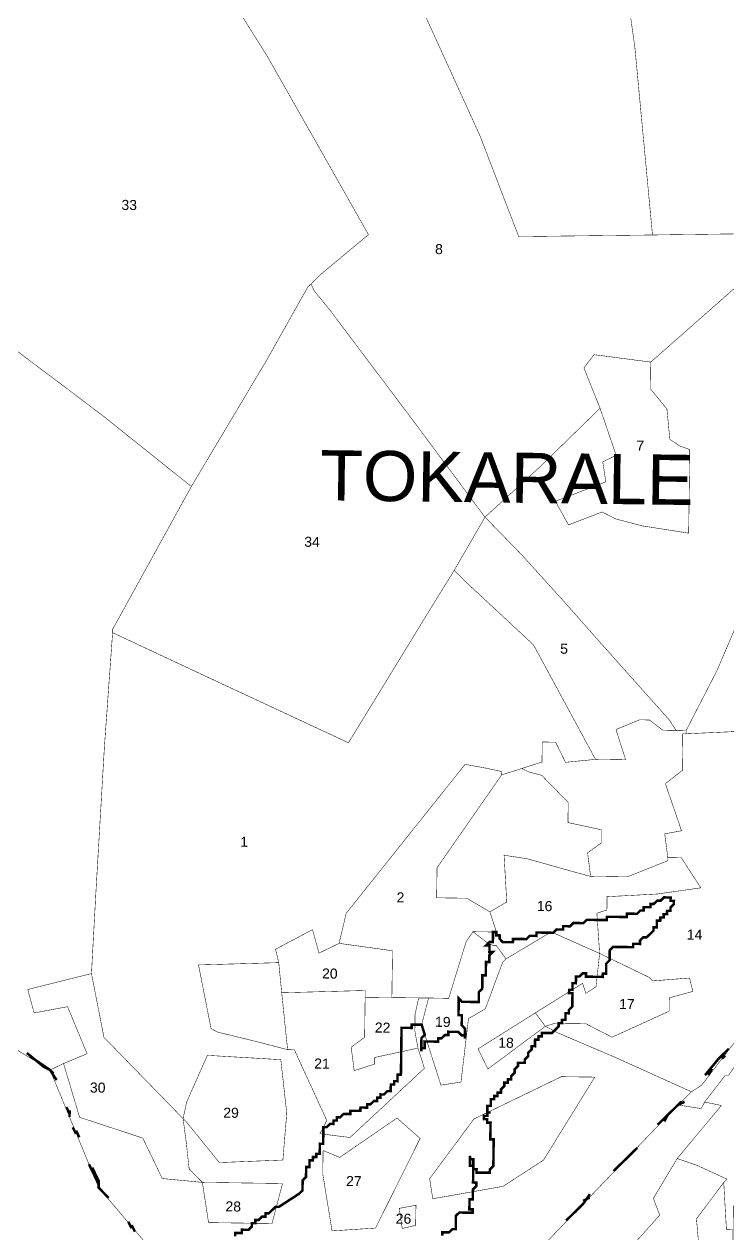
# Model space of a CAD drawing. Header units: metres. Extents: x 259278 to 277237, y 2171369 to 2185379.
# Drawn here: x 265982 to 266817, y 2172549 to 2173983 of the extents above; entities that cross this region are included whole.
import ezdxf

# ---------------------------------------------------------------- set-up
doc = ezdxf.new("R2010")
doc.units = ezdxf.units.M
doc.header["$MEASUREMENT"] = 0
for name, color, linetype in [('HAZARDS LINE', 1, 'Continuous'), ('SURVEY NO.', 7, 'Continuous'), ('SURVEY PLOT BOUNDARY', 35, 'Continuous'), ('VILLAGE BOUNDARY', 212, 'Continuous'), ('VILLAGE NAME', 3, 'Continuous')]:
    doc.layers.add(name, color=color, linetype=linetype)
doc.styles.add('PDF Arial', font='arial.ttf')

msp = doc.modelspace()

# ---------------------------------------------------------------- linework, layer by layer
at = {"layer": 'HAZARDS LINE', "lineweight": 18, "const_width": 2.97}
msp.add_lwpolyline([(266478.2, 2172546.6), (266478.3, 2172550.6), (266482.2, 2172550.5), (266486.2, 2172550.5), (266490.2, 2172554.4), (266494.2, 2172554.3), (266494.2, 2172558.3), (266494.3, 2172562.3), (266494.3, 2172566.2), (266494.4, 2172570.2), (266498.4, 2172574.1), (266502.3, 2172574), (266506.3, 2172574), (266510.3, 2172573.9), (266514.2, 2172573.9), (266514.3, 2172577.9), (266510.3, 2172577.9), (266510.4, 2172581.9), (266510.4, 2172585.8), (266510.5, 2172589.8), (266514.4, 2172589.7), (266514.5, 2172593.7), (266514.5, 2172597.7), (266514.6, 2172601.6), (266518.6, 2172605.6), (266518.7, 2172609.5), (266514.7, 2172609.6), (266514.8, 2172613.5), (266514.8, 2172617.5), (266514.9, 2172621.5), (266514.9, 2172625.4), (266515, 2172629.4), (266511, 2172629.4), (266511, 2172633.4), (266511.1, 2172637.4), (266511.2, 2172641.3), (266511.1, 2172637.4), (266515.1, 2172637.3), (266515, 2172633.4), (266515, 2172629.4), (266514.9, 2172625.4), (266518.9, 2172625.4), (266518.8, 2172621.4), (266522.8, 2172621.4), (266526.8, 2172621.3), (266530.7, 2172621.3), (266534.7, 2172621.2), (266534.7, 2172625.2), (266538.7, 2172629.1), (266538.8, 2172633.1), (266538.9, 2172637), (266538.9, 2172641), (266539, 2172644.9), (266539, 2172648.9), (266539.1, 2172652.9), (266539.1, 2172656.8), (266539.2, 2172660.8), (266535.2, 2172660.9), (266535.2, 2172664.8), (266535.3, 2172668.8), (266535.4, 2172672.8), (266535.4, 2172676.7), (266535.5, 2172680.7), (266531.5, 2172680.7), (266531.5, 2172684.7), (266527.6, 2172684.7), (266527.6, 2172688.7), (266531.6, 2172688.7), (266531.6, 2172692.6), (266535.6, 2172692.6), (266531.6, 2172692.6), (266531.7, 2172696.6), (266531.7, 2172700.6), (266535.7, 2172700.5), (266535.8, 2172704.5), (266535.8, 2172708.4), (266539.8, 2172708.4), (266539.8, 2172712.3), (266543.8, 2172712.3), (266543.8, 2172716.3), (266547.8, 2172716.2), (266547.9, 2172720.2), (266551.9, 2172724.1), (266551.9, 2172728.1), (266555.9, 2172728), (266555.9, 2172732), (266559.9, 2172731.9), (266560, 2172735.9), (266564, 2172739.8), (266564, 2172743.8), (266568, 2172747.7), (266568.1, 2172751.6), (266572.1, 2172751.6), (266576, 2172751.5), (266576.1, 2172755.5), (266580.1, 2172759.4), (266580.1, 2172763.4), (266584.2, 2172767.3), (266584.2, 2172771.3), (266588.2, 2172771.2), (266588.2, 2172775.2), (266588.3, 2172779.1), (266592.2, 2172779.1), (266592.3, 2172783), (266596.3, 2172783), (266596.3, 2172787), (266600.3, 2172786.9), (266604.2, 2172786.9), (266608.2, 2172786.8), (266612.2, 2172790.7), (266616.2, 2172794.6), (266616.3, 2172798.6), (266620.2, 2172798.5), (266620.3, 2172802.5), (266624.3, 2172802.5), (266624.3, 2172806.4), (266624.4, 2172810.4), (266628.3, 2172810.3), (266628.4, 2172814.3), (266632.4, 2172818.2), (266632.5, 2172822.2), (266632.5, 2172826.1), (266632.6, 2172830.1), (266632.6, 2172834.1), (266628.6, 2172834.1), (266628.7, 2172838.1), (266632.7, 2172838), (266632.7, 2172842), (266632.8, 2172846), (266636.7, 2172845.9), (266636.8, 2172849.9), (266636.8, 2172853.8), (266640.8, 2172853.8), (266644.8, 2172857.7), (266648.8, 2172857.7), (266648.7, 2172853.7), (266652.7, 2172853.6), (266656.6, 2172853.6), (266660.6, 2172853.5), (266664.6, 2172853.5), (266668.5, 2172853.4), (266668.6, 2172857.4), (266672.6, 2172857.3), (266672.6, 2172861.3), (266672.7, 2172865.3), (266672.7, 2172869.2), (266676.7, 2172873.2), (266676.8, 2172877.1), (266676.8, 2172881.1), (266676.9, 2172885), (266680.9, 2172889), (266684.9, 2172888.9), (266688.8, 2172888.9), (266692.8, 2172888.8), (266696.8, 2172888.8), (266700.7, 2172888.7), (266704.7, 2172888.6), (266704.7, 2172892.6), (266708.7, 2172892.6), (266712.7, 2172892.5), (266712.7, 2172896.5), (266716.7, 2172900.4), (266720.7, 2172900.3), (266724.7, 2172904.2), (266728.7, 2172908.2), (266728.8, 2172912.1), (266732.7, 2172912.1), (266732.8, 2172916), (266732.8, 2172920), (266736.8, 2172920), (266736.9, 2172923.9), (266740.8, 2172923.9), (266740.9, 2172927.8), (266744.8, 2172927.8), (266744.9, 2172931.7), (266748.9, 2172931.7), (266748.9, 2172935.7), (266752.9, 2172939.6), (266753, 2172943.5), (266749, 2172943.6), (266749.1, 2172947.6), (266745.1, 2172947.6), (266741.1, 2172947.7), (266737.1, 2172943.7), (266733.2, 2172943.8), (266729.1, 2172939.9), (266725.2, 2172939.9), (266725.1, 2172936), (266721.2, 2172936), (266717.2, 2172936.1), (266717.1, 2172932.1), (266713.2, 2172932.2), (266709.2, 2172928.2), (266705.2, 2172928.3), (266701.2, 2172928.3), (266697.3, 2172928.4), (266697.2, 2172924.4), (266693.3, 2172924.5), (266689.3, 2172924.5), (266685.3, 2172924.6), (266681.4, 2172924.6), (266677.4, 2172924.7), (266673.4, 2172924.7), (266673.4, 2172920.8), (266669.4, 2172920.8), (266665.5, 2172920.9), (266661.5, 2172920.9), (266657.5, 2172921), (266653.6, 2172921), (266649.6, 2172921.1), (266645.6, 2172917.2), (266641.6, 2172917.2), (266637.7, 2172917.3), (266633.7, 2172917.3), (266629.7, 2172913.4), (266625.7, 2172913.5), (266621.7, 2172913.5), (266621.7, 2172909.6), (266617.7, 2172909.6), (266613.8, 2172909.7), (266609.8, 2172905.7), (266605.8, 2172905.8), (266601.8, 2172905.8), (266597.9, 2172905.9), (266593.9, 2172906), (266589.9, 2172906), (266589.9, 2172902), (266585.9, 2172902.1), (266581.9, 2172902.1), (266577.9, 2172898.2), (266574, 2172898.3), (266570, 2172898.3), (266566, 2172898.4), (266562.1, 2172898.4), (266562, 2172894.5), (266558.1, 2172894.5), (266554.1, 2172894.6), (266550.1, 2172894.6), (266546.2, 2172898.6), (266546.3, 2172902.6), (266542.3, 2172902.7), (266542.4, 2172906.6), (266538.4, 2172906.7), (266538.3, 2172902.7), (266538.3, 2172898.7), (266538.2, 2172894.8), (266534.3, 2172894.8), (266530.3, 2172890.9), (266534.2, 2172890.9), (266534.2, 2172886.9), (266534.1, 2172882.9), (266538.1, 2172882.9), (266534.1, 2172879), (266534, 2172875), (266534, 2172871), (266530, 2172871.1), (266530, 2172867.1), (266529.9, 2172863.2), (266529.8, 2172859.2), (266529.8, 2172855.2), (266525.8, 2172855.3), (266525.8, 2172851.3), (266525.7, 2172843.4), (266525.6, 2172839.4), (266521.6, 2172835.5), (266521.6, 2172831.5), (266521.5, 2172827.6), (266521.5, 2172823.6), (266513.5, 2172823.7), (266509.6, 2172823.8), (266505.6, 2172823.8), (266501.6, 2172823.9), (266497.7, 2172827.9), (266497.7, 2172823.9), (266497.6, 2172820), (266497.6, 2172816), (266497.5, 2172812), (266497.5, 2172808.1), (266501.4, 2172808), (266501.4, 2172804.1), (266501.3, 2172800.1), (266501.3, 2172796.1), (266505.2, 2172792.1), (266505.1, 2172788.1), (266505.1, 2172784.2), (266505, 2172780.2), (266505.1, 2172784.2), (266501.1, 2172784.2), (266497.2, 2172788.2), (266493.2, 2172788.3), (266489.3, 2172788.3), (266485.3, 2172788.4), (266485.3, 2172784.4), (266481.3, 2172784.5), (266477.3, 2172780.6), (266473.3, 2172780.6), (266473.3, 2172776.7), (266469.3, 2172776.7), (266465.3, 2172776.8), (266461.4, 2172776.8), (266457.4, 2172776.9), (266457.4, 2172772.9), (266457.3, 2172768.9), (266453.3, 2172769), (266453.3, 2172765), (266453.3, 2172769), (266453.4, 2172773), (266453.4, 2172776.9), (266453.5, 2172780.9), (266457.5, 2172784.8), (266453.7, 2172796.7), (266445.8, 2172796.8), (266441.8, 2172796.9), (266441.8, 2172792.9), (266437.8, 2172793), (266433.8, 2172793), (266429.9, 2172793.1), (266429.8, 2172789.1), (266429.8, 2172785.2), (266429.7, 2172781.2), (266429.7, 2172777.2), (266429.6, 2172773.3), (266429.6, 2172769.3), (266429.5, 2172765.3), (266429.5, 2172761.4), (266429.4, 2172757.4), (266429.4, 2172753.4), (266429.3, 2172749.5), (266429.2, 2172745.5), (266429.2, 2172741.5), (266429.1, 2172737.6), (266425.2, 2172737.6), (266425.1, 2172733.7), (266425.1, 2172729.7), (266421.1, 2172729.8), (266421.1, 2172725.8), (266417.1, 2172725.8), (266417, 2172717.9), (266413, 2172718), (266409, 2172714), (266405, 2172714.1), (266405, 2172710.1), (266401, 2172710.2), (266401, 2172706.2), (266397, 2172706.3), (266393, 2172702.4), (266389, 2172702.4), (266389, 2172698.4), (266385, 2172698.5), (266381.1, 2172698.6), (266381, 2172694.6), (266377, 2172694.6), (266373.1, 2172694.7), (266369.1, 2172694.7), (266369.1, 2172690.8), (266365.1, 2172690.8), (266361.1, 2172690.9), (266357.1, 2172687), (266353.2, 2172687), (266353.1, 2172683.1), (266349.1, 2172683.1), (266349.1, 2172679.1), (266345.1, 2172679.2), (266341.1, 2172675.3), (266337.1, 2172675.3), (266337.1, 2172671.4), (266337, 2172667.4), (266337, 2172663.4), (266336.9, 2172659.5), (266336.9, 2172655.5), (266332.9, 2172655.6), (266332.9, 2172651.6), (266332.8, 2172647.6), (266332.8, 2172643.7), (266328.8, 2172643.7), (266328.7, 2172639.8), (266324.8, 2172639.8), (266324.7, 2172635.8), (266320.8, 2172635.9), (266320.7, 2172631.9), (266320.7, 2172628), (266316.7, 2172628), (266316.7, 2172624), (266316.6, 2172620.1), (266316.5, 2172616.1), (266312.5, 2172612.2), (266312.5, 2172608.2), (266312.4, 2172604.3), (266312.4, 2172600.3), (266308.4, 2172596.4), (266296.4, 2172588.6), (266284.4, 2172580.8), (266280.4, 2172580.9), (266276.4, 2172577), (266272.4, 2172573.1), (266268.4, 2172573.1), (266268.4, 2172569.2), (266264.4, 2172569.2), (266260.4, 2172565.3), (266256.4, 2172565.3), (266256.4, 2172561.4), (266252.4, 2172561.4), (266252.3, 2172557.5), (266248.3, 2172553.6), (266244.4, 2172553.6), (266240.4, 2172553.7), (266240.4, 2172549.7), (266236.4, 2172549.7), (266232.4, 2172549.8), (266232.4, 2172545.8)], dxfattribs=at)
at = {"layer": 'SURVEY PLOT BOUNDARY', "lineweight": 18, "const_width": 0.595}
for points in [[(266969.1, 2174316.7), (266969, 2174312.8), (266964.6, 2174277.1), (266946.7, 2174122.7), (266924.4, 2173932.7), (266898.1, 2173738.7), (266894.1, 2173730.8), (266878.3, 2173735), (266727.6, 2173733), (266706.7, 2173955.3), (266692.2, 2174058.6), (266685.6, 2174161.8), (266671.3, 2174281), (266834.3, 2174318.5), (266850.2, 2174322.3), (266866.1, 2174322.1)], [(266706.7, 2173955.3), (266727.6, 2173733), (266568.9, 2173731.1), (266522.9, 2173850.7), (266457.4, 2173994.3), (266384.2, 2174161.8), (266365, 2174209.6), (266464.5, 2174232.1), (266555.9, 2174254.7), (266671.3, 2174281), (266685.6, 2174161.8), (266692.2, 2174058.6)], [(266528.9, 2173398.5), (266492.4, 2173335.5), (266468.1, 2173296.2), (266366.9, 2173131), (266209.2, 2173204.4), (266087.1, 2173261.5), (266087.1, 2173265.5), (266180.5, 2173434.8), (266269.7, 2173584.3), (266318.4, 2173670.9), (266322.4, 2173674.8), (266326.3, 2173666.8), (266345.8, 2173642.8), (266439.3, 2173518.6)], [(266672.2, 2173440.3), (266668.6, 2173464.1), (266684.5, 2173471.8), (266665.4, 2173527.6), (266646.2, 2173575.4), (266658.3, 2173591.1), (266725.6, 2173582.3), (266725.2, 2173550.6), (266744.7, 2173526.6), (266748.2, 2173490.8), (266760, 2173482.8), (266771.8, 2173478.6), (266771.5, 2173454.8), (266770.5, 2173379.5), (266715.2, 2173388.2), (266683.5, 2173396.5), (266667.8, 2173404.6), (266627.9, 2173389.3), (266612.4, 2173417.3)], [(266528.9, 2173398.5), (266572, 2173354.3), (266622.8, 2173298.2), (266661.9, 2173254), (266704.8, 2173205.9), (266747.8, 2173157.7), (266755.6, 2173145.7), (266739.8, 2173145.9), (266724, 2173158), (266712.2, 2173158.2), (266684.3, 2173146.7), (266695.7, 2173110.8), (266660, 2173111.3), (266586.4, 2173247.1), (266504.2, 2173323.5), (266492.4, 2173335.5)], [(266755.6, 2173145.7), (266767.5, 2173145.6), (266767.4, 2173141.6), (266763.5, 2173141.7), (266762.9, 2173098.1), (266742.9, 2173082.5), (266762, 2173026.7), (266742.1, 2173023), (266745.7, 2172995.2), (266745.7, 2172991.2), (266697.8, 2172972), (266654.2, 2172972.6), (266650.6, 2173000.4), (266666.6, 2173012.1), (266666.8, 2173027.9), (266627.3, 2173036.4), (266627.6, 2173060.2), (266596.3, 2173092.3), (266580.5, 2173096.5), (266572.6, 2173100.5), (266596.5, 2173108.2), (266596.8, 2173131.9), (266612.7, 2173131.7), (266624.3, 2173107.8), (266660, 2173111.3), (266695.7, 2173110.8), (266684.3, 2173146.7), (266712.2, 2173158.2), (266724, 2173158), (266739.8, 2173145.9)], [(266548.7, 2173092.9), (266472, 2172982.9), (266471.5, 2172947.2), (266507.2, 2172946.7), (266534.7, 2172930.5), (266542.4, 2172906.6), (266514.6, 2172907), (266506.5, 2172895.2), (266485.8, 2172828), (266462, 2172828.4), (266450.2, 2172828.5), (266418.4, 2172828.9), (266418.7, 2172852.7), (266419.2, 2172884.4), (266355.8, 2172893.2), (266364.2, 2172928.8), (266505.3, 2173105.4), (266529, 2173101.1), (266548.8, 2173096.9)], [(266472, 2172982.9), (266548.7, 2173092.9), (266572.6, 2173100.5), (266580.5, 2173096.5), (266596.3, 2173092.3), (266627.6, 2173060.2), (266627.3, 2173036.4), (266666.8, 2173027.9), (266666.6, 2173012.1), (266650.6, 2173000.4), (266654.2, 2172972.6), (266638.4, 2172976.8), (266579.2, 2172993.4), (266551.5, 2172997.7), (266554.7, 2172942.2), (266534.7, 2172930.5), (266507.2, 2172946.7), (266471.5, 2172947.2)], [(266542.4, 2172906.6), (266534.7, 2172930.5), (266554.7, 2172942.2), (266551.5, 2172997.7), (266579.2, 2172993.4), (266638.4, 2172976.8), (266654.2, 2172972.6), (266697.8, 2172972), (266745.7, 2172991.2), (266745.7, 2172995.2), (266761.6, 2172995), (266784.9, 2172959), (266733.3, 2172951.7), (266673.7, 2172948.5), (266673.5, 2172932.7), (266661.6, 2172928.9), (266664.9, 2172881.2), (266609.8, 2172905.7), (266605.8, 2172905.8), (266553.8, 2172874.7), (266542.2, 2172890.8), (266538.2, 2172890.8), (266530.3, 2172894.9), (266514.6, 2172907)], [(267040.7, 2172812.9), (267028.7, 2172801.2), (267008.5, 2172773.7), (266873.3, 2172747.7), (266841.9, 2172771.9), (266817.7, 2172736.5), (266813.7, 2172736.5), (266789.5, 2172705.1), (266785.5, 2172697.3), (266757.8, 2172701.6), (266773.8, 2172717.2), (266785.8, 2172725), (266870.5, 2172834.9), (266935.3, 2172941.2)], [(266355.8, 2172893.2), (266419.2, 2172884.4), (266418.7, 2172852.7), (266418.4, 2172828.9), (266386.7, 2172829.3), (266386.8, 2172837.3), (266287.7, 2172834.6), (266284.2, 2172870.3), (266280.4, 2172886.2), (266324.3, 2172909.5), (266331.9, 2172881.6)], [(266462, 2172828.4), (266485.8, 2172828), (266506.5, 2172895.2), (266514.6, 2172907), (266530.3, 2172894.9), (266538.2, 2172890.8), (266542.2, 2172890.8), (266553.8, 2172874.7), (266549.8, 2172870.8), (266529.3, 2172815.6), (266509.3, 2172804), (266500.4, 2172728.7), (266476.6, 2172725.1), (266453.7, 2172796.7)], [(266644.7, 2172845.8), (266648.5, 2172833.9), (266660.5, 2172841.6), (266664.9, 2172881.2), (266724, 2172852.7), (266728, 2172848.7), (266771.6, 2172852.1), (266775.4, 2172836.2), (266747.5, 2172828.6), (266747.3, 2172812.7), (266679.5, 2172781.9), (266648, 2172798.2), (266612.3, 2172798.6), (266600.4, 2172794.8), (266588.7, 2172810.8)], [(266284.2, 2172870.3), (266287.7, 2172834.6), (266294.7, 2172767.1), (266263.1, 2172775.4), (266211.7, 2172788), (266203.9, 2172792.1), (266189, 2172867.6)], [(266062, 2172857.4), (266076.8, 2172781.8), (266166.8, 2172689.4), (266170.7, 2172685.4), (266174.4, 2172657.6), (266177.9, 2172625.9), (266189.6, 2172613.8), (266193.6, 2172609.8), (266146, 2172614.4), (266122.9, 2172662.3), (266047.9, 2172687), (266028.9, 2172750.7), (266056.8, 2172762.3), (266033.7, 2172818.1), (265994, 2172810.7), (265986.4, 2172838.5)], [(266386.8, 2172837.3), (266386.7, 2172829.3), (266386.1, 2172781.8), (266370.1, 2172770.1), (266373.7, 2172742.3), (266397.6, 2172749.9), (266397.7, 2172757.8), (266449.4, 2172769), (266457, 2172745.1), (266368.7, 2172663), (266333.1, 2172667.5), (266341.2, 2172683.2), (266302.7, 2172767), (266294.7, 2172767.1), (266287.7, 2172834.6)], [(266386.1, 2172781.8), (266386.7, 2172829.3), (266418.4, 2172828.9), (266450.2, 2172828.5), (266445.9, 2172808.7), (266445.7, 2172788.9), (266449.4, 2172769), (266397.7, 2172757.8), (266397.6, 2172749.9), (266373.7, 2172742.3), (266370.1, 2172770.1)], [(266588.7, 2172810.8), (266600.4, 2172794.8), (266532.3, 2172744.2), (266520.7, 2172768.1)], [(266876.1, 2172652.5), (266895.6, 2172632.4), (266875.5, 2172608.8), (266883.3, 2172600.8), (266855.3, 2172581.3), (266823.6, 2172581.8), (266823.2, 2172554), (266815.3, 2172554.1), (266812.1, 2172609.7), (266816.1, 2172613.6), (266780.6, 2172629.9), (266756.9, 2172638.1), (266809.3, 2172700.9), (266789.5, 2172705.1), (266813.7, 2172736.5), (266817.7, 2172736.5), (266841.9, 2172771.9), (266873.3, 2172747.7)], [(266175, 2172705.2), (266199.5, 2172760.4), (266286.6, 2172755.3), (266293.7, 2172691.8), (266289.1, 2172636.3), (266213.7, 2172633.3), (266174.7, 2172681.4), (266170.7, 2172685.4)], [(266515.7, 2172684.9), (266619.4, 2172735.1), (266659.1, 2172734.6), (266598.3, 2172636.2), (266550.3, 2172605.1), (266466.9, 2172590.4), (266463.2, 2172614.2)], [(266463.2, 2172614.2), (266466.9, 2172590.4), (266550.3, 2172605.1), (266598.3, 2172636.2), (266659.1, 2172734.6), (266619.4, 2172735.1), (266515.7, 2172684.9)], [(266336.8, 2172647.6), (266356.5, 2172639.4), (266424.5, 2172686.1), (266451.9, 2172661.9), (266399, 2172555.6), (266347.4, 2172552.3), (266336.4, 2172619.8)], [(266336.8, 2172647.6), (266336.4, 2172619.8), (266347.4, 2172552.3), (266399, 2172555.6), (266451.9, 2172661.9), (266424.5, 2172686.1), (266356.5, 2172639.4)], [(266783.2, 2172526.8), (266767.3, 2172523), (266708.1, 2172539.6), (266736.2, 2172571), (266728.6, 2172590.9), (266756.9, 2172638.1), (266780.6, 2172629.9), (266816.1, 2172613.6), (266812.1, 2172609.7), (266779.8, 2172566.5)], [(266288.7, 2172608.5), (266276.2, 2172561.1), (266200.9, 2172562.1), (266193.6, 2172609.8)], [(266823.2, 2172554), (266822.9, 2172526.3), (266821.9, 2172450.9), (266790.2, 2172451.3), (266786.7, 2172491), (266783.2, 2172526.8), (266779.8, 2172566.5), (266812.1, 2172609.7), (266815.3, 2172554.1)], [(266447, 2172582.7), (266446.6, 2172558.9), (266430.7, 2172555.1), (266427.1, 2172579)], [(266427.1, 2172579), (266430.7, 2172555.1), (266446.6, 2172558.9), (266447, 2172582.7)]]:
    msp.add_lwpolyline(points, close=True, dxfattribs=at)
for points in [[(266227.7, 2174013.1), (266270.4, 2173945.2), (266336.3, 2173829.3), (266390.6, 2173733.4), (266334.4, 2173686.6), (266322.4, 2173674.8), (266318.4, 2173670.9), (266269.7, 2173584.3), (266180.5, 2173434.8), (266074.6, 2173519.4), (265956.8, 2173608.2), (265878.3, 2173668.7), (265866.4, 2173672.8), (265866.5, 2173676.8), (265873.5, 2173914.6), (265874, 2173950.3), (265878, 2173950.3), (265914, 2173977.5), (265962.1, 2174016.6)], [(266457.4, 2173994.3), (266522.9, 2173850.7), (266568.9, 2173731.1), (266727.6, 2173733), (266878.3, 2173735), (266894.1, 2173730.8), (266725.6, 2173582.3), (266658.3, 2173591.1), (266646.2, 2173575.4), (266665.4, 2173527.6), (266593.1, 2173457.2), (266528.9, 2173398.5), (266439.3, 2173518.6), (266345.8, 2173642.8), (266326.3, 2173666.8), (266322.4, 2173674.8), (266334.4, 2173686.6), (266390.6, 2173733.4), (266336.3, 2173829.3), (266270.4, 2173945.2), (266227.7, 2174013.1)], [(266832.7, 2173283.5), (266804.1, 2173216.5), (266767.5, 2173145.6), (266755.6, 2173145.7), (266747.8, 2173157.7), (266704.8, 2173205.9), (266661.9, 2173254), (266622.8, 2173298.2), (266572, 2173354.3), (266528.9, 2173398.5), (266593.1, 2173457.2), (266665.4, 2173527.6), (266684.5, 2173471.8), (266668.6, 2173464.1), (266672.2, 2173440.3), (266612.4, 2173417.3), (266627.9, 2173389.3), (266667.8, 2173404.6), (266683.5, 2173396.5), (266715.2, 2173388.2), (266770.5, 2173379.5), (266771.5, 2173454.8), (266771.8, 2173478.6), (266760, 2173482.8), (266748.2, 2173490.8), (266744.7, 2173526.6), (266725.2, 2173550.6), (266725.6, 2173582.3), (266894.1, 2173730.8)], [(265956.8, 2173608.2), (266074.6, 2173519.4), (266180.5, 2173434.8), (266087.1, 2173265.5), (266087.1, 2173261.5), (266077.4, 2173126.8), (266067.2, 2172952.5), (266062, 2172857.4), (265986.4, 2172838.5), (265994, 2172810.7), (266033.7, 2172818.1), (266056.8, 2172762.3), (266028.9, 2172750.7), (266012.9, 2172743), (265879.2, 2172824)], [(266152.6, 2172507.2), (266070.6, 2172603.5), (266012.9, 2172743), (266028.9, 2172750.7), (266047.9, 2172687), (266122.9, 2172662.3), (266146, 2172614.4), (266193.6, 2172609.8), (266200.9, 2172562.1), (266276.2, 2172561.1), (266288.7, 2172608.5), (266193.6, 2172609.8), (266189.6, 2172613.8), (266177.9, 2172625.9), (266174.4, 2172657.6), (266170.7, 2172685.4), (266174.7, 2172681.4), (266213.7, 2172633.3), (266289.1, 2172636.3), (266293.7, 2172691.8), (266286.6, 2172755.3), (266199.5, 2172760.4), (266175, 2172705.2), (266170.7, 2172685.4), (266166.8, 2172689.4), (266076.8, 2172781.8), (266062, 2172857.4), (266067.2, 2172952.5), (266077.4, 2173126.8), (266087.1, 2173261.5), (266209.2, 2173204.4), (266366.9, 2173131), (266468.1, 2173296.2), (266492.4, 2173335.5), (266504.2, 2173323.5), (266586.4, 2173247.1), (266660, 2173111.3), (266624.3, 2173107.8), (266612.7, 2173131.7), (266596.8, 2173131.9), (266596.5, 2173108.2), (266572.6, 2173100.5), (266548.7, 2173092.9), (266548.8, 2173096.9), (266529, 2173101.1), (266505.3, 2173105.4), (266364.2, 2172928.8), (266355.8, 2172893.2), (266331.9, 2172881.6), (266324.3, 2172909.5), (266280.4, 2172886.2), (266284.2, 2172870.3), (266189, 2172867.6), (266203.9, 2172792.1), (266211.7, 2172788), (266263.1, 2172775.4), (266294.7, 2172767.1), (266302.7, 2172767), (266341.2, 2172683.2), (266333.1, 2172667.5), (266368.7, 2172663), (266457, 2172745.1), (266449.4, 2172769), (266445.7, 2172788.9), (266445.9, 2172808.7), (266450.2, 2172828.5), (266462, 2172828.4), (266453.7, 2172796.7), (266476.6, 2172725.1), (266500.4, 2172728.7), (266509.3, 2172804), (266529.3, 2172815.6), (266549.8, 2172870.8), (266553.8, 2172874.7), (266605.8, 2172905.8), (266609.8, 2172905.7), (266664.9, 2172881.2), (266660.5, 2172841.6), (266648.5, 2172833.9), (266644.7, 2172845.8), (266588.7, 2172810.8), (266520.7, 2172768.1), (266532.3, 2172744.2), (266600.4, 2172794.8), (266616.1, 2172786.7), (266683.2, 2172758.1), (266773.8, 2172717.2), (266757.8, 2172701.6), (266645.2, 2172584.1), (266528.7, 2172462.7)], [(266834.9, 2173144.7), (266767.4, 2173141.6), (266767.5, 2173145.6), (266804.1, 2173216.5), (266832.7, 2173283.5)], [(266870.5, 2172834.9), (266785.8, 2172725), (266773.8, 2172717.2), (266683.2, 2172758.1), (266616.1, 2172786.7), (266600.4, 2172794.8), (266612.3, 2172798.6), (266648, 2172798.2), (266679.5, 2172781.9), (266747.3, 2172812.7), (266747.5, 2172828.6), (266775.4, 2172836.2), (266771.6, 2172852.1), (266728, 2172848.7), (266724, 2172852.7), (266664.9, 2172881.2), (266661.6, 2172928.9), (266673.5, 2172932.7), (266673.7, 2172948.5), (266733.3, 2172951.7), (266784.9, 2172959), (266761.6, 2172995), (266745.7, 2172995.2), (266742.1, 2173023), (266762, 2173026.7), (266742.9, 2173082.5), (266762.9, 2173098.1), (266763.5, 2173141.7), (266767.4, 2173141.6), (266834.9, 2173144.7)], [(265879.2, 2172824), (266012.9, 2172743), (266070.6, 2172603.5), (266152.6, 2172507.2), (266286.2, 2172418.2), (266274.2, 2172410.5), (266256.6, 2172275.9), (266222.1, 2172058.2), (266280.9, 2172005.9), (266311.7, 2171938.1), (266334.9, 2171894.2), (266247.7, 2171899.3), (266263, 2171851.5), (266285.9, 2171787.7), (266301.2, 2171739.9), (266301.1, 2171736), (266308.8, 2171716.1), (266300.6, 2171696.3), (266232.8, 2171661.5), (266121.9, 2171670.9), (266026.8, 2171680.1), (265998.6, 2171644.7), (265954.1, 2171577.9)], [(266528.7, 2172462.7), (266645.2, 2172584.1), (266757.8, 2172701.6), (266785.5, 2172697.3), (266789.5, 2172705.1), (266809.3, 2172700.9), (266756.9, 2172638.1), (266728.6, 2172590.9), (266736.2, 2172571), (266708.1, 2172539.6)]]:
    msp.add_lwpolyline(points, dxfattribs=at)
at = {"layer": 'VILLAGE BOUNDARY', "const_width": 2.97}
for points in [[(266016.8, 2172739), (266012.9, 2172743), (266005, 2172747.1), (265985.4, 2172763.2)], [(266818.1, 2172768.2), (266806.1, 2172756.5), (266789.9, 2172736.9)], [(265989.3, 2172759.2), (266001.1, 2172751.1), (266012.9, 2172743), (266020.7, 2172731)], [(266810, 2172756.4), (266814, 2172760.3)], [(266793.9, 2172736.8), (266798, 2172744.7)], [(266733.7, 2172678.1), (266745.7, 2172689.8), (266757.8, 2172701.6), (266765.7, 2172705.4)], [(266761.8, 2172705.5), (266757.8, 2172701.6)], [(266036, 2172691.1), (266032.2, 2172699.1)], [(266036.1, 2172695.1), (266036, 2172687.2)], [(266745.7, 2172689.8), (266741.6, 2172682)], [(266043.6, 2172667.3), (266039.8, 2172675.2)], [(266043.7, 2172671.2), (266047.6, 2172663.2)], [(266709.5, 2172650.7), (266697.5, 2172638.9), (266681.4, 2172623.3), (266689.4, 2172631.1)], [(266701.5, 2172642.8), (266705.5, 2172646.7)], [(266078.4, 2172595.4), (266070.6, 2172603.5), (266070.6, 2172607.4), (266059, 2172631.4)], [(266062.9, 2172627.3), (266070.7, 2172611.4), (266070.6, 2172603.5), (266082.3, 2172591.4)], [(266625.1, 2172564.5), (266637.2, 2172576.3), (266645.2, 2172584.1), (266653.3, 2172595.9)], [(266653.2, 2172591.9), (266645.3, 2172588)], [(266637.2, 2172576.3), (266629.1, 2172568.4)], [(266109.6, 2172555.4), (266105.7, 2172563.3)], [(266109.6, 2172559.3), (266113.5, 2172551.3)]]:
    msp.add_lwpolyline(points, dxfattribs=at)

# ---------------------------------------------------------------- texts
at = {"layer": 'SURVEY NO.', "attachment_point": 7, "rotation": 359.2544, "style": 'PDF Arial'}
for s, insert, char_height in [('33', (266097.5, 2173762.6), 11.89), ('8', (266469.6, 2173710.2), 11.9), ('7', (266708.4, 2173477.4), 11.9), ('34', (266314.4, 2173363.2), 11.89), ('5', (266618, 2173236.4), 11.9), ('1', (266238.4, 2173007.7), 11.9), ('2', (266423.9, 2172941.8), 11.9), ('16', (266590.3, 2172931.4), 11.89), ('14', (266768.2, 2172897.7), 11.89), ('20', (266335.5, 2172851.4), 11.89), ('17', (266687.9, 2172815.4), 11.89), ('19', (266469.5, 2172794.1), 11.89), ('22', (266398.1, 2172787.5), 11.89), ('18', (266544.5, 2172769.4), 11.89), ('21', (266326.2, 2172744.8), 11.89), ('30', (266060.1, 2172716.2), 11.89), ('29', (266218.3, 2172686.4), 11.89), ('27', (266364, 2172605.5), 11.89), ('28', (266220.9, 2172575.3), 11.89), ('26', (266422.9, 2172560.8), 11.89)]:
    msp.add_mtext(s, dxfattribs=dict(at, insert=insert, char_height=char_height))
at = {"layer": 'VILLAGE NAME', "insert": (266332.9, 2173417.7), "char_height": 59.47, "attachment_point": 7, "rotation": 359.2544, "style": 'PDF Arial'}
msp.add_mtext('TOKARALE', dxfattribs=at)

doc.saveas('drawing.dxf')
